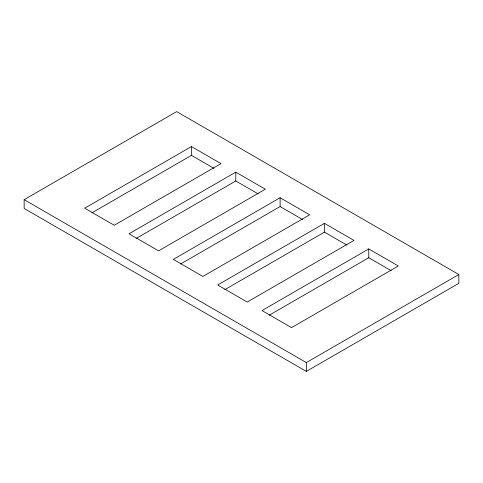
<?xml version="1.0" encoding="UTF-8"?>
<svg xmlns="http://www.w3.org/2000/svg" width="483" height="483" viewBox="0 0 483 483"><rect width="100%" height="100%" fill="white"/><g stroke="black" fill="none" stroke-linecap="round" stroke-linejoin="round"><path stroke-width="0.72" d="M24.15 199.672L176.675 111.609L458.85 274.525L458.85 283.328L306.325 371.391L24.15 208.475L24.15 199.672L306.325 362.582L458.85 274.525M191.455 146.56L84.682 208.203L114.236 225.265L221.003 163.622L191.455 146.56L191.455 155.369L91.842 212.876M235.782 172.153L129.009 233.796L158.563 250.858L265.33 189.215L235.782 172.153L235.782 180.956L136.176 238.469M280.11 197.746L173.343 259.389L202.89 276.451L309.657 214.808L280.11 197.746L280.11 206.549L180.503 264.056M324.437 223.339L217.67 284.982L247.218 302.044L353.991 240.401L324.437 223.339L324.437 232.142L224.83 289.649M368.764 248.932L261.997 310.575L291.545 327.631L398.318 265.994L368.764 248.932L368.764 257.735L269.158 315.242M191.455 155.369L213.939 168.35M235.782 180.956L258.266 193.943M280.11 206.549L302.593 219.536M324.437 232.142L346.921 245.123M368.764 257.735L391.248 270.715M306.325 362.582L306.325 371.391"/></g></svg>
